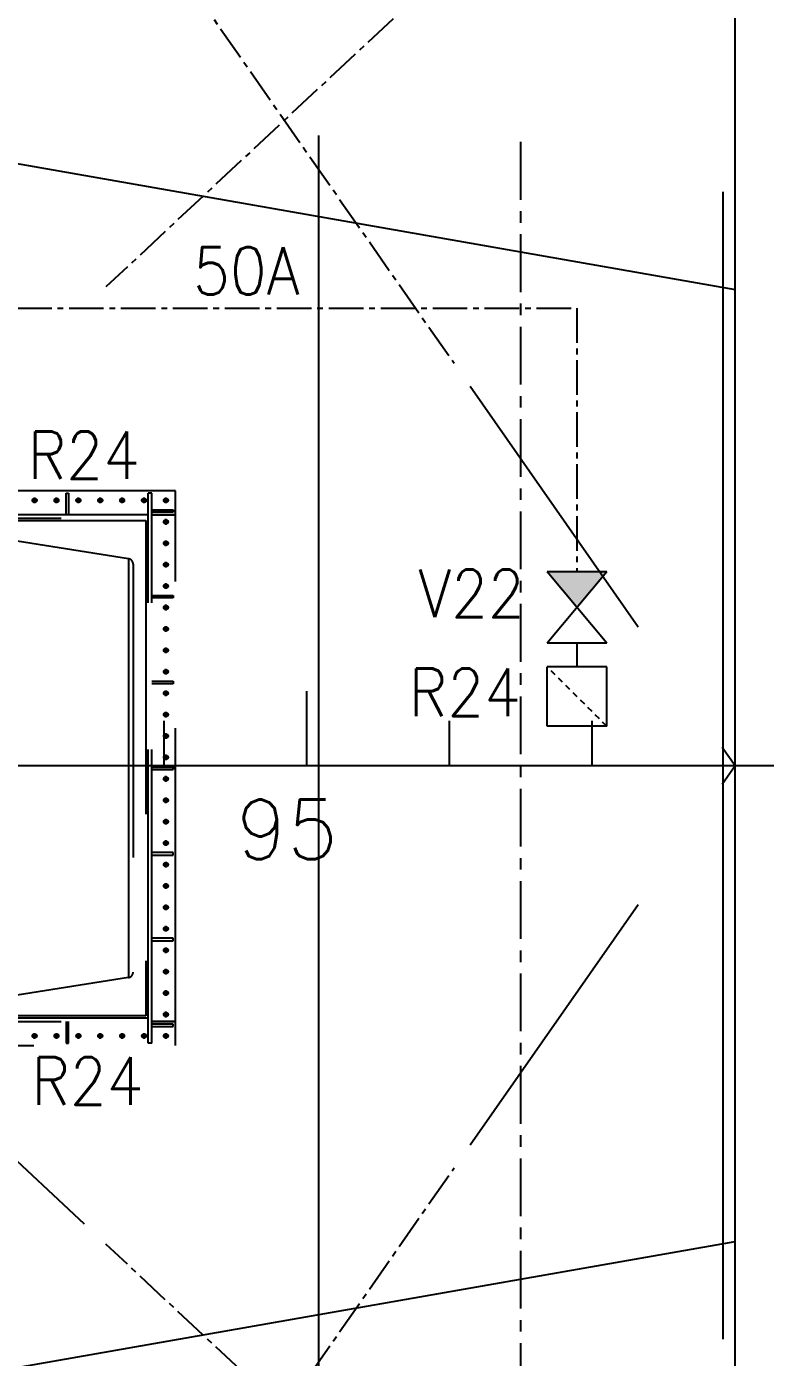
# Model space of a CAD drawing. Header units: millimetres. Extents: x 1638 to 3309, y -435 to 1865.
# Drawn here: x 2396.69 to 2412.69, y -291.12 to -262.32 of the extents above; entities that cross this region are included whole.
import ezdxf

# ---------------------------------------------------------------- set-up
doc = ezdxf.new("R2010")
doc.units = ezdxf.units.MM
for name, pattern in [('CENTER', [2, 1.25, -0.25, 0.25, -0.25]), ('CENTER2', [1.125, 0.75, -0.125, 0.125, -0.125]), ('HIDDEN', [9.525, 6.35, -3.175]), ('HIDDEN2', [0.1875, 0.125, -0.0625])]:
    doc.linetypes.add(name, pattern=pattern)
doc.layers.add('ballast', color=1, linetype='HIDDEN', lineweight=25)
doc.layers.add('Frame', color=243, linetype='Continuous')
doc.layers.add('RED-1', color=1, linetype='Continuous')
doc.styles.add('ROMANS', font='ROMANS.SHX')

# ---------------------------------------------------------------- blocks, each defined once
blk = doc.blocks.new('EXISTING BALLAST SYSTEM')
at = {"color": 8, "linetype": 'CENTER2'}
for p, q in [((2387.362, -243.001), (2405.949, -269.603)), ((2412.033, -255.238), (2398.409, -267.952)), ((2391.985, -268.412), (2408.61, -268.412)), ((2408.61, -268.412), (2408.61, -274.115)), ((2408.61, -275.66), (2408.61, -276.173)), ((2387.362, -313.621), (2405.949, -287.019)), ((2412.033, -301.385), (2398.409, -288.671))]:
    blk.add_line(p, q, dxfattribs=at)
at = {"color": 8, "linetype": 'Continuous'}
for p, q in [((2412.033, -301.385), (2412.033, -255.238)), ((2403.019, -292.063), (2403.019, -264.672)), ((2411.776, -290.728), (2411.776, -265.894)), ((2407.966, -277.46), (2407.966, -276.173)), ((2409.254, -277.46), (2409.254, -276.173)), ((2409.254, -277.46), (2407.966, -277.46))]:
    blk.add_line(p, q, dxfattribs=at)
at = {"color": 8, "linetype": 'CENTER'}
blk.add_line((2407.397, -292.063), (2407.397, -264.672), dxfattribs=at)
at = {"color": 8, "linetype": 'HIDDEN'}
for p, q in [((2406.297, -270.102), (2412.033, -278.311)), ((2397.943, -288.237), (2387.307, -278.311)), ((2406.297, -286.521), (2412.033, -278.311))]:
    blk.add_line(p, q, dxfattribs=at)
at = {"color": 8}
for p, q in [((2399.915, -272.366), (2390.499, -272.366)), ((2397.551, -272.881), (2397.551, -272.418)), ((2397.551, -272.418), (2397.602, -272.418)), ((2397.602, -272.418), (2397.602, -272.881)), ((2399.323, -284.317), (2399.323, -272.418)), ((2399.4, -272.418), (2399.323, -272.418)), ((2399.4, -284.317), (2399.4, -272.418)), ((2399.915, -272.881), (2399.915, -272.366)), ((2396.804, -272.572), (2396.865, -272.572)), ((2396.865, -272.572), (2396.865, -272.51)), ((2396.865, -272.572), (2396.865, -272.572)), ((2396.865, -272.572), (2396.865, -272.572)), ((2396.865, -272.634), (2396.865, -272.572)), ((2396.865, -272.572), (2396.927, -272.572)), ((2397.278, -272.572), (2397.339, -272.572)), ((2397.339, -272.572), (2397.339, -272.51)), ((2397.339, -272.572), (2397.339, -272.572)), ((2397.339, -272.572), (2397.339, -272.572)), ((2397.339, -272.634), (2397.339, -272.572)), ((2397.339, -272.572), (2397.401, -272.572)), ((2397.751, -272.572), (2397.813, -272.572)), ((2397.813, -272.572), (2397.813, -272.51)), ((2397.813, -272.572), (2397.813, -272.572)), ((2397.813, -272.572), (2397.813, -272.572)), ((2397.813, -272.634), (2397.813, -272.572)), ((2397.813, -272.572), (2397.875, -272.572)), ((2398.225, -272.572), (2398.287, -272.572)), ((2398.287, -272.572), (2398.287, -272.51)), ((2398.287, -272.572), (2398.287, -272.572)), ((2398.287, -272.572), (2398.287, -272.572)), ((2398.287, -272.634), (2398.287, -272.572)), ((2398.287, -272.572), (2398.349, -272.572)), ((2398.699, -272.572), (2398.761, -272.572)), ((2398.761, -272.572), (2398.761, -272.51)), ((2398.761, -272.572), (2398.761, -272.572)), ((2398.761, -272.572), (2398.761, -272.572)), ((2398.761, -272.634), (2398.761, -272.572)), ((2398.761, -272.572), (2398.823, -272.572)), ((2399.173, -272.572), (2399.235, -272.572)), ((2399.235, -272.572), (2399.235, -272.51)), ((2399.235, -272.572), (2399.235, -272.572)), ((2399.235, -272.572), (2399.235, -272.572)), ((2399.235, -272.634), (2399.235, -272.572)), ((2399.235, -272.572), (2399.297, -272.572)), ((2399.647, -272.572), (2399.709, -272.572)), ((2399.709, -272.572), (2399.709, -272.51)), ((2399.709, -272.572), (2399.709, -272.572)), ((2399.709, -272.572), (2399.709, -272.572)), ((2399.709, -272.634), (2399.709, -272.572)), ((2399.709, -272.572), (2399.771, -272.572)), ((2399.323, -272.881), (2391.091, -272.881)), ((2391.091, -272.959), (2399.323, -272.959)), ((2392.92, -273.01), (2399.271, -273.01)), ((2399.271, -273.01), (2399.271, -283.725)), ((2399.323, -272.959), (2399.323, -272.881)), ((2399.4, -272.778), (2399.863, -272.778)), ((2399.863, -272.83), (2399.4, -272.83)), ((2399.915, -272.881), (2399.4, -272.881)), ((2399.4, -272.881), (2399.915, -272.881)), ((2399.647, -273.036), (2399.709, -273.036)), ((2399.709, -273.036), (2399.709, -272.974)), ((2399.709, -273.098), (2399.709, -273.036)), ((2399.709, -273.036), (2399.709, -273.036)), ((2399.709, -273.036), (2399.709, -273.036)), ((2399.709, -273.036), (2399.771, -273.036)), ((2399.863, -272.778), (2399.863, -272.83)), ((2399.915, -283.853), (2399.915, -272.881)), ((2398.9, -273.836), (2394.831, -273.19)), ((2399.647, -273.499), (2399.709, -273.499)), ((2399.709, -273.499), (2399.709, -273.438)), ((2399.709, -273.499), (2399.709, -273.499)), ((2399.709, -273.499), (2399.709, -273.499)), ((2399.709, -273.561), (2399.709, -273.499)), ((2399.709, -273.499), (2399.771, -273.499)), ((2398.9, -273.836), (2398.9, -278.367)), ((2399.709, -273.963), (2399.709, -273.901)), ((2398.998, -273.95), (2398.998, -282.784)), ((2399.647, -273.963), (2399.709, -273.963)), ((2399.709, -273.963), (2399.709, -273.963)), ((2399.709, -273.963), (2399.709, -273.963)), ((2399.709, -274.025), (2399.709, -273.963)), ((2399.709, -273.963), (2399.771, -273.963)), ((2409.254, -274.115), (2407.966, -275.66)), ((2409.254, -275.66), (2407.966, -274.115)), ((2409.254, -274.115), (2407.966, -274.115)), ((2399.647, -274.427), (2399.709, -274.427)), ((2399.709, -274.427), (2399.709, -274.365)), ((2399.709, -274.488), (2399.709, -274.427)), ((2399.709, -274.427), (2399.709, -274.427)), ((2399.709, -274.427), (2399.709, -274.427)), ((2399.709, -274.427), (2399.771, -274.427)), ((2399.4, -274.633), (2399.863, -274.633)), ((2399.863, -274.684), (2399.4, -274.684)), ((2399.863, -274.633), (2399.863, -274.684)), ((2399.647, -274.89), (2399.709, -274.89)), ((2399.709, -274.89), (2399.709, -274.828)), ((2399.709, -274.89), (2399.709, -274.89)), ((2399.709, -274.89), (2399.709, -274.89)), ((2399.709, -274.952), (2399.709, -274.89)), ((2399.709, -274.89), (2399.771, -274.89)), ((2399.647, -275.354), (2399.709, -275.354)), ((2399.709, -275.354), (2399.709, -275.292)), ((2399.709, -275.354), (2399.709, -275.354)), ((2399.709, -275.354), (2399.709, -275.354)), ((2399.709, -275.416), (2399.709, -275.354)), ((2399.709, -275.354), (2399.771, -275.354)), ((2399.647, -275.817), (2399.709, -275.817)), ((2399.709, -275.817), (2399.709, -275.756)), ((2399.709, -275.817), (2399.709, -275.817)), ((2399.709, -275.817), (2399.709, -275.817)), ((2399.709, -275.879), (2399.709, -275.817)), ((2399.709, -275.817), (2399.771, -275.817)), ((2409.254, -275.66), (2407.966, -275.66)), ((2399.709, -276.281), (2399.709, -276.219)), ((2409.254, -276.173), (2407.966, -276.173)), ((2399.4, -276.487), (2399.863, -276.487)), ((2399.647, -276.281), (2399.709, -276.281)), ((2399.709, -276.281), (2399.709, -276.281)), ((2399.709, -276.281), (2399.709, -276.281)), ((2399.709, -276.343), (2399.709, -276.281)), ((2399.709, -276.281), (2399.771, -276.281)), ((2399.863, -276.487), (2399.863, -276.539)), ((2399.863, -276.539), (2399.4, -276.539)), ((2399.647, -276.745), (2399.709, -276.745)), ((2399.709, -276.745), (2399.709, -276.683)), ((2399.709, -276.745), (2399.709, -276.745)), ((2399.709, -276.745), (2399.709, -276.745)), ((2399.709, -276.806), (2399.709, -276.745)), ((2399.709, -276.745), (2399.771, -276.745)), ((2399.647, -277.208), (2399.709, -277.208)), ((2399.709, -277.208), (2399.709, -277.146)), ((2399.709, -277.208), (2399.709, -277.208)), ((2399.709, -277.208), (2399.709, -277.208)), ((2399.709, -277.27), (2399.709, -277.208)), ((2399.709, -277.208), (2399.771, -277.208)), ((2399.709, -277.672), (2399.709, -277.61)), ((2399.647, -277.672), (2399.709, -277.672)), ((2399.709, -277.672), (2399.709, -277.672)), ((2399.709, -277.672), (2399.709, -277.672)), ((2399.709, -277.734), (2399.709, -277.672)), ((2399.709, -277.672), (2399.771, -277.672)), ((2399.647, -278.135), (2399.709, -278.135)), ((2399.709, -278.135), (2399.709, -278.074)), ((2399.709, -278.135), (2399.709, -278.135)), ((2399.709, -278.135), (2399.709, -278.135)), ((2399.709, -278.197), (2399.709, -278.135)), ((2399.709, -278.135), (2399.771, -278.135)), ((2389.708, -278.367), (2398.916, -278.367)), ((2398.9, -278.367), (2398.9, -282.899)), ((2399.863, -278.342), (2399.4, -278.342)), ((2399.4, -278.342), (2399.863, -278.342)), ((2399.4, -278.393), (2399.863, -278.393)), ((2399.863, -278.393), (2399.4, -278.393)), ((2399.863, -278.393), (2399.863, -278.342)), ((2399.863, -278.342), (2399.863, -278.393)), ((2399.647, -278.599), (2399.709, -278.599)), ((2399.709, -278.599), (2399.709, -278.537)), ((2399.709, -278.599), (2399.709, -278.599)), ((2399.709, -278.599), (2399.709, -278.599)), ((2399.709, -278.661), (2399.709, -278.599)), ((2399.709, -278.599), (2399.771, -278.599)), ((2399.647, -279.063), (2399.709, -279.063)), ((2399.709, -279.063), (2399.709, -279.001)), ((2399.709, -279.063), (2399.709, -279.063)), ((2399.709, -279.063), (2399.709, -279.063)), ((2399.709, -279.125), (2399.709, -279.063)), ((2399.709, -279.063), (2399.771, -279.063)), ((2399.647, -279.526), (2399.709, -279.526)), ((2399.709, -279.526), (2399.709, -279.464)), ((2399.709, -279.526), (2399.709, -279.526)), ((2399.709, -279.526), (2399.709, -279.526)), ((2399.709, -279.588), (2399.709, -279.526)), ((2399.709, -279.526), (2399.771, -279.526)), ((2399.709, -279.99), (2399.709, -279.928)), ((2399.863, -280.196), (2399.4, -280.196)), ((2399.4, -280.247), (2399.863, -280.247)), ((2399.647, -279.99), (2399.709, -279.99)), ((2399.709, -279.99), (2399.709, -279.99)), ((2399.709, -279.99), (2399.709, -279.99)), ((2399.709, -280.052), (2399.709, -279.99)), ((2399.709, -279.99), (2399.771, -279.99)), ((2399.863, -280.247), (2399.863, -280.196)), ((2399.647, -280.454), (2399.709, -280.454)), ((2399.709, -280.454), (2399.709, -280.392)), ((2399.709, -280.454), (2399.709, -280.454)), ((2399.709, -280.454), (2399.709, -280.454)), ((2399.709, -280.515), (2399.709, -280.454)), ((2399.709, -280.454), (2399.771, -280.454)), ((2399.647, -280.917), (2399.709, -280.917)), ((2399.709, -280.917), (2399.709, -280.855)), ((2399.709, -280.917), (2399.709, -280.917)), ((2399.709, -280.917), (2399.709, -280.917)), ((2399.709, -280.979), (2399.709, -280.917)), ((2399.709, -280.917), (2399.771, -280.917)), ((2399.647, -281.381), (2399.709, -281.381)), ((2399.709, -281.381), (2399.709, -281.319)), ((2399.709, -281.381), (2399.709, -281.381)), ((2399.709, -281.381), (2399.709, -281.381)), ((2399.709, -281.443), (2399.709, -281.381)), ((2399.709, -281.381), (2399.771, -281.381)), ((2399.647, -281.844), (2399.709, -281.844)), ((2399.709, -281.844), (2399.709, -281.783)), ((2399.709, -281.906), (2399.709, -281.844)), ((2399.709, -281.844), (2399.709, -281.844)), ((2399.709, -281.844), (2399.709, -281.844)), ((2399.709, -281.844), (2399.771, -281.844)), ((2399.863, -282.05), (2399.4, -282.05)), ((2399.4, -282.102), (2399.863, -282.102)), ((2399.709, -282.308), (2399.709, -282.246)), ((2399.863, -282.102), (2399.863, -282.05)), ((2399.647, -282.308), (2399.709, -282.308)), ((2399.709, -282.308), (2399.709, -282.308)), ((2399.709, -282.308), (2399.709, -282.308)), ((2399.709, -282.37), (2399.709, -282.308)), ((2399.709, -282.308), (2399.771, -282.308)), ((2399.647, -282.772), (2399.709, -282.772)), ((2399.709, -282.772), (2399.709, -282.71)), ((2399.709, -282.772), (2399.709, -282.772)), ((2399.709, -282.772), (2399.709, -282.772)), ((2399.709, -282.833), (2399.709, -282.772)), ((2399.709, -282.772), (2399.771, -282.772)), ((2398.9, -282.899), (2394.831, -283.545)), ((2399.647, -283.235), (2399.709, -283.235)), ((2399.709, -283.235), (2399.709, -283.173)), ((2399.709, -283.235), (2399.709, -283.235)), ((2399.709, -283.235), (2399.709, -283.235)), ((2399.709, -283.297), (2399.709, -283.235)), ((2399.709, -283.235), (2399.771, -283.235)), ((2399.647, -283.699), (2399.709, -283.699)), ((2399.709, -283.699), (2399.709, -283.637)), ((2399.709, -283.699), (2399.709, -283.699)), ((2399.709, -283.699), (2399.709, -283.699)), ((2399.709, -283.761), (2399.709, -283.699)), ((2399.709, -283.699), (2399.771, -283.699)), ((2399.323, -283.776), (2391.091, -283.776)), ((2391.091, -283.853), (2399.323, -283.853)), ((2399.271, -283.725), (2392.456, -283.725)), ((2397.551, -283.853), (2397.551, -284.317)), ((2397.602, -284.317), (2397.602, -283.853)), ((2399.323, -283.853), (2399.323, -283.776)), ((2399.915, -283.853), (2399.4, -283.853)), ((2399.4, -283.853), (2399.915, -283.853)), ((2399.863, -283.905), (2399.4, -283.905)), ((2399.4, -283.956), (2399.863, -283.956)), ((2399.863, -283.956), (2399.863, -283.905)), ((2399.915, -284.368), (2399.915, -283.853)), ((2396.804, -284.162), (2396.865, -284.162)), ((2396.865, -284.162), (2396.865, -284.101)), ((2396.865, -284.162), (2396.865, -284.162)), ((2396.865, -284.162), (2396.865, -284.162)), ((2396.865, -284.224), (2396.865, -284.162)), ((2396.865, -284.162), (2396.927, -284.162)), ((2397.278, -284.162), (2397.339, -284.162)), ((2397.339, -284.162), (2397.339, -284.101)), ((2397.339, -284.162), (2397.339, -284.162)), ((2397.339, -284.162), (2397.339, -284.162)), ((2397.339, -284.224), (2397.339, -284.162)), ((2397.339, -284.162), (2397.401, -284.162)), ((2397.751, -284.162), (2397.813, -284.162)), ((2397.813, -284.162), (2397.813, -284.101)), ((2397.813, -284.162), (2397.813, -284.162)), ((2397.813, -284.162), (2397.813, -284.162)), ((2397.813, -284.224), (2397.813, -284.162)), ((2397.813, -284.162), (2397.875, -284.162)), ((2398.225, -284.162), (2398.287, -284.162)), ((2398.287, -284.162), (2398.287, -284.101)), ((2398.287, -284.162), (2398.287, -284.162)), ((2398.287, -284.162), (2398.287, -284.162)), ((2398.287, -284.224), (2398.287, -284.162)), ((2398.287, -284.162), (2398.349, -284.162)), ((2398.699, -284.162), (2398.761, -284.162)), ((2398.761, -284.162), (2398.761, -284.101)), ((2398.761, -284.162), (2398.761, -284.162)), ((2398.761, -284.162), (2398.761, -284.162)), ((2398.761, -284.224), (2398.761, -284.162)), ((2398.761, -284.162), (2398.823, -284.162)), ((2399.173, -284.162), (2399.235, -284.162)), ((2399.235, -284.162), (2399.235, -284.101)), ((2399.235, -284.162), (2399.235, -284.162)), ((2399.235, -284.162), (2399.235, -284.162)), ((2399.235, -284.224), (2399.235, -284.162)), ((2399.235, -284.162), (2399.297, -284.162)), ((2399.647, -284.162), (2399.709, -284.162)), ((2399.709, -284.162), (2399.709, -284.101)), ((2399.709, -284.162), (2399.709, -284.162)), ((2399.709, -284.162), (2399.709, -284.162)), ((2399.709, -284.224), (2399.709, -284.162)), ((2399.709, -284.162), (2399.771, -284.162)), ((2390.499, -284.368), (2399.915, -284.368)), ((2397.551, -284.317), (2397.602, -284.317)), ((2399.4, -284.317), (2399.323, -284.317))]:
    blk.add_line(p, q, dxfattribs=at)
at = {"color": 8, "linetype": 'HIDDEN2'}
blk.add_line((2409.254, -277.46), (2407.966, -276.173), dxfattribs=at)
at = {"color": 8}
for centre in [(2396.865, -272.572), (2397.339, -272.572), (2397.813, -272.572), (2398.287, -272.572), (2398.761, -272.572), (2399.235, -272.572), (2399.709, -272.572), (2399.709, -273.036), (2399.709, -273.499), (2399.709, -273.963), (2399.709, -274.427), (2399.709, -274.89), (2399.709, -275.354), (2399.709, -275.817), (2399.709, -276.281), (2399.709, -276.745), (2399.709, -277.208), (2399.709, -277.672), (2399.709, -278.135), (2399.709, -278.599), (2399.709, -279.063), (2399.709, -279.526), (2399.709, -279.99), (2399.709, -280.454), (2399.709, -280.917), (2399.709, -281.381), (2399.709, -281.844), (2399.709, -282.308), (2399.709, -282.772), (2399.709, -283.235), (2399.709, -283.699), (2396.865, -284.162), (2397.339, -284.162), (2397.813, -284.162), (2398.287, -284.162), (2398.761, -284.162), (2399.235, -284.162), (2399.709, -284.162)]:
    blk.add_circle(centre, 0.0464, dxfattribs=at)
for centre, start, end in [((2398.882, -273.95), 0, 80.9807), ((2398.882, -282.784), 279.0193, 0)]:
    blk.add_arc(centre, 0.116, start, end, dxfattribs=at)
at = {"color": 8, "linetype": 'Continuous'}
blk.add_solid([(2408.61, -274.887), (2409.254, -274.115), (2407.966, -274.115)], dxfattribs=at)
at = {"layer": 'Frame', "color": 8}
for p, q in [((2402.761, -278.311), (2402.761, -276.702)), ((2399.67, -278.311), (2399.67, -277.345)), ((2405.852, -278.311), (2405.852, -277.345)), ((2408.942, -278.311), (2408.942, -277.345)), ((2412.033, -278.311), (2412.033, -277.345)), ((2313.13, -278.311), (2439.85, -278.311))]:
    blk.add_line(p, q, dxfattribs=at)
at = {"layer": 'RED-1', "color": 8}
for p, q in [((2382.671, -262.858), (2412.033, -268.009)), ((2382.671, -293.765), (2412.033, -288.614))]:
    blk.add_line(p, q, dxfattribs=at)
at = {"color": 8, "linetype": 'Continuous', "style": 'ROMANS', "width": 0.9}
for s, p in [('50A', (2400.298, -268.118)), ('R24', (2396.717, -272.108)), ('V22', (2405.172, -275.101)), ('R24', (2404.968, -277.239)), ('R24', (2396.796, -285.653))]:
    blk.add_text(s, height=1.0302, dxfattribs=at).set_placement(p)
at = {"layer": 'Frame', "color": 8, "style": 'ROMANS'}
blk.add_text(' 95', height=1.2878, dxfattribs=at).set_placement((2400.346, -280.334))

msp = doc.modelspace()

# ---------------------------------------------------------------- block references
at = {"layer": 'ballast'}
msp.add_blockref('EXISTING BALLAST SYSTEM', (0, 0), dxfattribs=at)

doc.saveas('drawing.dxf')
